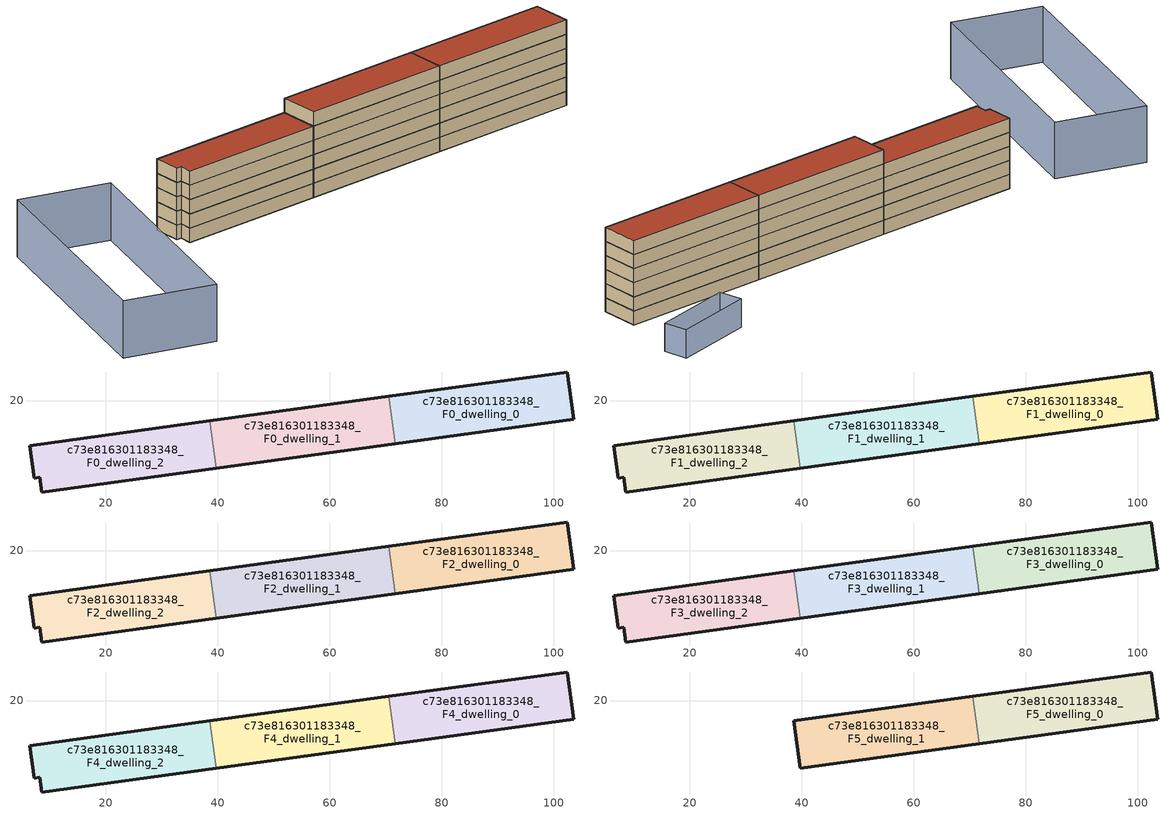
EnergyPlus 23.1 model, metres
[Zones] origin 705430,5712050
c73e816301183348_F0_dwelling_0
 floor ground (EU_floor_Construction): 103.57,16.69 102.41,25.1 70.48,20.73 71.63,12.32 z0
 wall outside (EU_wall_Construction): 70.48,20.73 102.41,25.1 103.57,16.69 71.63,12.32 z0:3
 wall to c73e816301183348_F0_dwelling_1 (EU_wall_Construction): 71.63,12.32 70.48,20.73 z0:3
c73e816301183348_F0_dwelling_1
 floor ground (EU_floor_Construction): 71.63,12.32 70.48,20.73 38.58,16.37 39.73,7.95 z0
 wall outside (EU_wall_Construction): 38.58,16.37 70.48,20.73 / 71.63,12.32 39.73,7.95 z0:3
 wall to c73e816301183348_F0_dwelling_2 (EU_wall_Construction): 39.73,7.95 38.58,16.37 z0:3
c73e816301183348_F0_dwelling_2
 floor ground (EU_floor_Construction): 39.73,7.95 38.58,16.37 6.39,11.97 7.19,6.15 8.24,6.27 8.55,3.68 z0
 wall outside (EU_wall_Construction): 39.73,7.95 8.55,3.68 8.24,6.27 7.19,6.15 6.39,11.97 38.58,16.37 z0:3
c73e816301183348_F1_dwelling_0
 floor to c73e816301183348_F0_dwelling_0 (EU_floor_Construction): 103.57,16.69 102.41,25.1 70.48,20.73 71.63,12.32 z3
 wall outside (EU_wall_Construction): 70.48,20.73 102.41,25.1 103.57,16.69 71.63,12.32 z3:6
 wall to c73e816301183348_F1_dwelling_1 (EU_wall_Construction): 71.63,12.32 70.48,20.73 z3:6
c73e816301183348_F1_dwelling_1
 floor to c73e816301183348_F0_dwelling_1 (EU_floor_Construction): 71.63,12.32 70.48,20.73 38.58,16.37 39.73,7.95 z3
 wall outside (EU_wall_Construction): 38.58,16.37 70.48,20.73 / 71.63,12.32 39.73,7.95 z3:6
 wall to c73e816301183348_F1_dwelling_2 (EU_wall_Construction): 39.73,7.95 38.58,16.37 z3:6
c73e816301183348_F1_dwelling_2
 floor to c73e816301183348_F0_dwelling_2 (EU_floor_Construction): 39.73,7.95 38.58,16.37 6.39,11.97 7.19,6.15 8.24,6.27 8.55,3.68 z3
 wall outside (EU_wall_Construction): 39.73,7.95 8.55,3.68 8.24,6.27 7.19,6.15 6.39,11.97 38.58,16.37 z3:6
c73e816301183348_F2_dwelling_0
 floor to c73e816301183348_F1_dwelling_0 (EU_floor_Construction): 103.57,16.69 102.41,25.1 70.48,20.73 71.63,12.32 z6
 wall outside (EU_wall_Construction): 70.48,20.73 102.41,25.1 103.57,16.69 71.63,12.32 z6:9
 wall to c73e816301183348_F2_dwelling_1 (EU_wall_Construction): 71.63,12.32 70.48,20.73 z6:9
c73e816301183348_F2_dwelling_1
 floor to c73e816301183348_F1_dwelling_1 (EU_floor_Construction): 71.63,12.32 70.48,20.73 38.58,16.37 39.73,7.95 z6
 wall outside (EU_wall_Construction): 38.58,16.37 70.48,20.73 / 71.63,12.32 39.73,7.95 z6:9
 wall to c73e816301183348_F2_dwelling_2 (EU_wall_Construction): 39.73,7.95 38.58,16.37 z6:9
c73e816301183348_F2_dwelling_2
 floor to c73e816301183348_F1_dwelling_2 (EU_floor_Construction): 39.73,7.95 38.58,16.37 6.39,11.97 7.19,6.15 8.24,6.27 8.55,3.68 z6
 wall outside (EU_wall_Construction): 39.73,7.95 8.55,3.68 8.24,6.27 7.19,6.15 6.39,11.97 38.58,16.37 z6:9
c73e816301183348_F3_dwelling_0
 floor to c73e816301183348_F2_dwelling_0 (EU_floor_Construction): 103.57,16.69 102.41,25.1 70.48,20.73 71.63,12.32 z9
 wall outside (EU_wall_Construction): 70.48,20.73 102.41,25.1 103.57,16.69 71.63,12.32 z9:12
 wall to c73e816301183348_F3_dwelling_1 (EU_wall_Construction): 71.63,12.32 70.48,20.73 z9:12
c73e816301183348_F3_dwelling_1
 floor to c73e816301183348_F2_dwelling_1 (EU_floor_Construction): 71.63,12.32 70.48,20.73 38.58,16.37 39.73,7.95 z9
 wall outside (EU_wall_Construction): 38.58,16.37 70.48,20.73 / 71.63,12.32 39.73,7.95 z9:12
 wall to c73e816301183348_F3_dwelling_2 (EU_wall_Construction): 39.73,7.95 38.58,16.37 z9:12
c73e816301183348_F3_dwelling_2
 floor to c73e816301183348_F2_dwelling_2 (EU_floor_Construction): 39.73,7.95 38.58,16.37 6.39,11.97 7.19,6.15 8.24,6.27 8.55,3.68 z9
 wall outside (EU_wall_Construction): 39.73,7.95 8.55,3.68 8.24,6.27 7.19,6.15 6.39,11.97 38.58,16.37 z9:12
c73e816301183348_F4_dwelling_0
 floor to c73e816301183348_F3_dwelling_0 (EU_floor_Construction): 103.57,16.69 102.41,25.1 70.48,20.73 71.63,12.32 z12
 wall outside (EU_wall_Construction): 70.48,20.73 102.41,25.1 103.57,16.69 71.63,12.32 z12:15
 wall to c73e816301183348_F4_dwelling_1 (EU_wall_Construction): 71.63,12.32 70.48,20.73 z12:15
c73e816301183348_F4_dwelling_1
 floor to c73e816301183348_F3_dwelling_1 (EU_floor_Construction): 71.63,12.32 70.48,20.73 38.58,16.37 39.73,7.95 z12
 wall outside (EU_wall_Construction): 38.58,16.37 70.48,20.73 / 71.63,12.32 39.73,7.95 z12:15
 wall to c73e816301183348_F4_dwelling_2 (EU_wall_Construction): 39.73,7.95 38.58,16.37 z12:15
c73e816301183348_F4_dwelling_2
 floor to c73e816301183348_F3_dwelling_2 (EU_floor_Construction): 39.73,7.95 38.58,16.37 6.39,11.97 7.19,6.15 8.24,6.27 8.55,3.68 z12
 wall outside (EU_wall_Construction): 39.73,7.95 8.55,3.68 8.24,6.27 7.19,6.15 6.39,11.97 38.58,16.37 z12:15
 roof outside (EU_roof_Construction): 38.58,16.37 39.73,7.95 8.55,3.68 8.24,6.27 7.19,6.15 6.39,11.97 z15
c73e816301183348_F5_dwelling_0
 floor to c73e816301183348_F4_dwelling_0 (EU_floor_Construction): 103.57,16.69 102.41,25.1 70.48,20.73 71.63,12.32 z15
 wall outside (EU_wall_Construction): 70.48,20.73 102.41,25.1 103.57,16.69 71.63,12.32 z15:18
 wall to c73e816301183348_F5_dwelling_1 (EU_wall_Construction): 71.63,12.32 70.48,20.73 z15:18
 roof outside (EU_roof_Construction): 102.41,25.1 103.57,16.69 71.63,12.32 70.48,20.73 z18
c73e816301183348_F5_dwelling_1
 floor to c73e816301183348_F4_dwelling_1 (EU_floor_Construction): 71.63,12.32 70.48,20.73 38.58,16.37 39.73,7.95 z15
 wall outside (EU_wall_Construction): 71.63,12.32 39.73,7.95 38.58,16.37 70.48,20.73 z15:18
 roof outside (EU_roof_Construction): 70.48,20.73 71.63,12.32 39.73,7.95 38.58,16.37 z18
shading: -3.4,12.98 -12.42,-37.15 / -12.42,-37.15 -31.58,-33.7 / -31.58,-33.7 -22.56,16.43 / -22.56,16.43 -3.4,12.98 z0:12; 104.21,38.6 87.39,32.43 / 87.39,32.43 85.6,37.32 / 85.6,37.32 102.42,43.49 / 102.42,43.49 104.21,38.6 z0:6
[Building]
EU S2 Campaign: North Axis=0; Terrain=City; Solar Distribution=FullExterior
[Site:Location]
London: Latitude=51.5; Longitude=-0.5; Time Zone=0; Elevation=25
[SizingPeriod:WeatherFileDays]
AnnualSizingPeriod: Begin Month=1; Begin Day of Month=1; End Month=12; End Day of Month=31; Day of Week for Start Day=Monday; Use Weather File Daylight Saving Period=No; Use Weather File Rain and Snow Indicators=No
[MATERIAL]
EU_InternalMass_Material: Roughness=MediumRough; Thickness=0.1; Conductivity=1; Density=1800; Specific Heat=900; Thermal Absorptance=0.9; Solar Absorptance=0.7; Visible Absorptance=0.7
[MATERIAL:NOMASS] Roughness=MediumRough; Thermal Absorptance=0.9; Solar Absorptance=0.7; Visible Absorptance=0.7
Name | Thermal Resistance
EU_wall_NoMass | 1.04674
EU_roof_NoMass | 4.32442
EU_floor_NoMass | 2.04616
[CONSTRUCTION]
EU_wall_Construction: EU_wall_NoMass
EU_roof_Construction: EU_roof_NoMass
EU_floor_Construction: EU_floor_NoMass
EU_InternalMass_Construction: EU_InternalMass_Material
[ZONE] Type=1; Multiplier=1; Ceiling Height=autocalculate; Floor Area=autocalculate; Part of Total Floor Area=Yes
Name | Volume
c73e816301183348_F0_dwelling_0 | 820.964
c73e816301183348_F1_dwelling_0; c73e816301183348_F2_dwelling_0; c73e816301183348_F3_dwelling_0; c73e816301183348_F4_dwelling_0; c73e816301183348_F5_dwelling_0 | 820.965
c73e816301183348_F0_dwelling_1 | 820.989
c73e816301183348_F1_dwelling_1; c73e816301183348_F2_dwelling_1; c73e816301183348_F3_dwelling_1; c73e816301183348_F4_dwelling_1; c73e816301183348_F5_dwelling_1 | 820.988
c73e816301183348_F0_dwelling_2 | 821.004
c73e816301183348_F1_dwelling_2; c73e816301183348_F2_dwelling_2; c73e816301183348_F3_dwelling_2; c73e816301183348_F4_dwelling_2 | 821.005
[INTERNALMASS] Construction=EU_InternalMass_Construction
Name | Zone or ZoneList | Surface Area
c73e816301183348_F0_dwelling_0_EU_InternalMass | c73e816301183348_F0_dwelling_0 | 273.655
c73e816301183348_F0_dwelling_1_EU_InternalMass | c73e816301183348_F0_dwelling_1 | 273.662
c73e816301183348_F0_dwelling_2_EU_InternalMass | c73e816301183348_F0_dwelling_2 | 273.668
c73e816301183348_F1_dwelling_0_EU_InternalMass | c73e816301183348_F1_dwelling_0 | 273.655
c73e816301183348_F1_dwelling_1_EU_InternalMass | c73e816301183348_F1_dwelling_1 | 273.662
c73e816301183348_F1_dwelling_2_EU_InternalMass | c73e816301183348_F1_dwelling_2 | 273.668
c73e816301183348_F2_dwelling_0_EU_InternalMass | c73e816301183348_F2_dwelling_0 | 273.655
c73e816301183348_F2_dwelling_1_EU_InternalMass | c73e816301183348_F2_dwelling_1 | 273.662
c73e816301183348_F2_dwelling_2_EU_InternalMass | c73e816301183348_F2_dwelling_2 | 273.668
c73e816301183348_F3_dwelling_0_EU_InternalMass | c73e816301183348_F3_dwelling_0 | 273.655
c73e816301183348_F3_dwelling_1_EU_InternalMass | c73e816301183348_F3_dwelling_1 | 273.662
c73e816301183348_F3_dwelling_2_EU_InternalMass | c73e816301183348_F3_dwelling_2 | 273.668
c73e816301183348_F4_dwelling_0_EU_InternalMass | c73e816301183348_F4_dwelling_0 | 273.655
c73e816301183348_F4_dwelling_1_EU_InternalMass | c73e816301183348_F4_dwelling_1 | 273.662
c73e816301183348_F4_dwelling_2_EU_InternalMass | c73e816301183348_F4_dwelling_2 | 273.668
c73e816301183348_F5_dwelling_0_EU_InternalMass | c73e816301183348_F5_dwelling_0 | 410.474
c73e816301183348_F5_dwelling_1_EU_InternalMass | c73e816301183348_F5_dwelling_1 | 410.482
[OTHEREQUIPMENT] Fuel Type=Electricity; Design Level Calculation Method=Watts/Area; Power per Zone Floor Area=1; Fraction Latent=0; Fraction Radiant=0; Fraction Lost=0; Carbon Dioxide Generation Rate=0; EndUse Subcategory=EU_Step8_InternalGains
Name | Zone or ZoneList or Space or SpaceList | Schedule
EU_Step8_InternalGain_c73e816301183348_F0_dwelling_0_f000 | c73e816301183348_F0_dwelling_0 | EU_Step8_GainSchedule_c73e816301183348_F0_dwelling_0_f000
EU_Step8_InternalGain_c73e816301183348_F0_dwelling_1_f000 | c73e816301183348_F0_dwelling_1 | EU_Step8_GainSchedule_c73e816301183348_F0_dwelling_1_f000
EU_Step8_InternalGain_c73e816301183348_F0_dwelling_2_f000 | c73e816301183348_F0_dwelling_2 | EU_Step8_GainSchedule_c73e816301183348_F0_dwelling_2_f000
EU_Step8_InternalGain_c73e816301183348_F1_dwelling_0_f000 | c73e816301183348_F1_dwelling_0 | EU_Step8_GainSchedule_c73e816301183348_F1_dwelling_0_f000
EU_Step8_InternalGain_c73e816301183348_F1_dwelling_1_f000 | c73e816301183348_F1_dwelling_1 | EU_Step8_GainSchedule_c73e816301183348_F1_dwelling_1_f000
EU_Step8_InternalGain_c73e816301183348_F1_dwelling_2_f000 | c73e816301183348_F1_dwelling_2 | EU_Step8_GainSchedule_c73e816301183348_F1_dwelling_2_f000
EU_Step8_InternalGain_c73e816301183348_F2_dwelling_0_f000 | c73e816301183348_F2_dwelling_0 | EU_Step8_GainSchedule_c73e816301183348_F2_dwelling_0_f000
EU_Step8_InternalGain_c73e816301183348_F2_dwelling_1_f000 | c73e816301183348_F2_dwelling_1 | EU_Step8_GainSchedule_c73e816301183348_F2_dwelling_1_f000
EU_Step8_InternalGain_c73e816301183348_F2_dwelling_2_f000 | c73e816301183348_F2_dwelling_2 | EU_Step8_GainSchedule_c73e816301183348_F2_dwelling_2_f000
EU_Step8_InternalGain_c73e816301183348_F3_dwelling_0_f000 | c73e816301183348_F3_dwelling_0 | EU_Step8_GainSchedule_c73e816301183348_F3_dwelling_0_f000
EU_Step8_InternalGain_c73e816301183348_F3_dwelling_1_f000 | c73e816301183348_F3_dwelling_1 | EU_Step8_GainSchedule_c73e816301183348_F3_dwelling_1_f000
EU_Step8_InternalGain_c73e816301183348_F3_dwelling_2_f000 | c73e816301183348_F3_dwelling_2 | EU_Step8_GainSchedule_c73e816301183348_F3_dwelling_2_f000
EU_Step8_InternalGain_c73e816301183348_F4_dwelling_0_f000 | c73e816301183348_F4_dwelling_0 | EU_Step8_GainSchedule_c73e816301183348_F4_dwelling_0_f000
EU_Step8_InternalGain_c73e816301183348_F4_dwelling_1_f000 | c73e816301183348_F4_dwelling_1 | EU_Step8_GainSchedule_c73e816301183348_F4_dwelling_1_f000
EU_Step8_InternalGain_c73e816301183348_F4_dwelling_2_f000 | c73e816301183348_F4_dwelling_2 | EU_Step8_GainSchedule_c73e816301183348_F4_dwelling_2_f000
EU_Step8_InternalGain_c73e816301183348_F5_dwelling_0_f000 | c73e816301183348_F5_dwelling_0 | EU_Step8_GainSchedule_c73e816301183348_F5_dwelling_0_f000
EU_Step8_InternalGain_c73e816301183348_F5_dwelling_1_f000 | c73e816301183348_F5_dwelling_1 | EU_Step8_GainSchedule_c73e816301183348_F5_dwelling_1_f000
[ZONEVENTILATION:DESIGNFLOWRATE] Schedule=EU_AlwaysOn; Design Flow Rate Calculation Method=AirChanges/Hour; Air Changes per Hour=0.488719; Ventilation Type=Natural; Fan Pressure Rise=0; Fan Total Efficiency=1; Constant Term Coefficient=1; Temperature Term Coefficient=0; Velocity Term Coefficient=0; Velocity Squared Term Coefficient=0; Minimum Indoor Temperature=-100; Maximum Indoor Temperature=100; Delta Temperature=-100; Minimum Outdoor Temperature=-100; Maximum Outdoor Temperature=100; Maximum Wind Speed=40
Name | Zone or ZoneList or Space or SpaceList
EU_ConstantAir_c73e816301183348_F0_dwelling_0 | c73e816301183348_F0_dwelling_0
EU_ConstantAir_c73e816301183348_F0_dwelling_1 | c73e816301183348_F0_dwelling_1
EU_ConstantAir_c73e816301183348_F0_dwelling_2 | c73e816301183348_F0_dwelling_2
EU_ConstantAir_c73e816301183348_F1_dwelling_0 | c73e816301183348_F1_dwelling_0
EU_ConstantAir_c73e816301183348_F1_dwelling_1 | c73e816301183348_F1_dwelling_1
EU_ConstantAir_c73e816301183348_F1_dwelling_2 | c73e816301183348_F1_dwelling_2
EU_ConstantAir_c73e816301183348_F2_dwelling_0 | c73e816301183348_F2_dwelling_0
EU_ConstantAir_c73e816301183348_F2_dwelling_1 | c73e816301183348_F2_dwelling_1
EU_ConstantAir_c73e816301183348_F2_dwelling_2 | c73e816301183348_F2_dwelling_2
EU_ConstantAir_c73e816301183348_F3_dwelling_0 | c73e816301183348_F3_dwelling_0
EU_ConstantAir_c73e816301183348_F3_dwelling_1 | c73e816301183348_F3_dwelling_1
EU_ConstantAir_c73e816301183348_F3_dwelling_2 | c73e816301183348_F3_dwelling_2
EU_ConstantAir_c73e816301183348_F4_dwelling_0 | c73e816301183348_F4_dwelling_0
EU_ConstantAir_c73e816301183348_F4_dwelling_1 | c73e816301183348_F4_dwelling_1
EU_ConstantAir_c73e816301183348_F4_dwelling_2 | c73e816301183348_F4_dwelling_2
EU_ConstantAir_c73e816301183348_F5_dwelling_0 | c73e816301183348_F5_dwelling_0
EU_ConstantAir_c73e816301183348_F5_dwelling_1 | c73e816301183348_F5_dwelling_1
[HVACTEMPLATE:THERMOSTAT] Constant Heating Setpoint=20; Constant Cooling Setpoint=50
EU_HeatOnly_c73e816301183348_F0_dwelling_0; EU_HeatOnly_c73e816301183348_F0_dwelling_1; EU_HeatOnly_c73e816301183348_F0_dwelling_2; EU_HeatOnly_c73e816301183348_F1_dwelling_0; EU_HeatOnly_c73e816301183348_F1_dwelling_1; EU_HeatOnly_c73e816301183348_F1_dwelling_2; EU_HeatOnly_c73e816301183348_F2_dwelling_0; EU_HeatOnly_c73e816301183348_F2_dwelling_1; EU_HeatOnly_c73e816301183348_F2_dwelling_2; EU_HeatOnly_c73e816301183348_F3_dwelling_0; EU_HeatOnly_c73e816301183348_F3_dwelling_1; EU_HeatOnly_c73e816301183348_F3_dwelling_2; EU_HeatOnly_c73e816301183348_F4_dwelling_0; EU_HeatOnly_c73e816301183348_F4_dwelling_1; EU_HeatOnly_c73e816301183348_F4_dwelling_2; EU_HeatOnly_c73e816301183348_F5_dwelling_0; EU_HeatOnly_c73e816301183348_F5_dwelling_1
[HVACTEMPLATE:ZONE:IDEALLOADSAIRSYSTEM] System Availability Schedule=EU_AlwaysOn; Maximum Heating Supply Air Temperature=50; Minimum Cooling Supply Air Temperature=13; Maximum Heating Supply Air Humidity Ratio=0.0156; Minimum Cooling Supply Air Humidity Ratio=0.0077; Heating Limit=NoLimit; Cooling Limit=NoLimit; Heating Availability Schedule=EU_AlwaysOn; Cooling Availability Schedule=EU_CoolingOff; Dehumidification Control Type=ConstantSensibleHeatRatio; Cooling Sensible Heat Ratio=0.7; Dehumidification Setpoint=60; Humidification Control Type=None; Humidification Setpoint=30; Outdoor Air Method=None; Outdoor Air Flow Rate per Person=0.00944; Outdoor Air Flow Rate per Zone Floor Area=0; Outdoor Air Flow Rate per Zone=0; Demand Controlled Ventilation Type=None; Outdoor Air Economizer Type=NoEconomizer; Heat Recovery Type=None; Sensible Heat Recovery Effectiveness=0.7; Latent Heat Recovery Effectiveness=0.65
Name | Template Thermostat
c73e816301183348_F0_dwelling_0 | EU_HeatOnly_c73e816301183348_F0_dwelling_0
c73e816301183348_F0_dwelling_1 | EU_HeatOnly_c73e816301183348_F0_dwelling_1
c73e816301183348_F0_dwelling_2 | EU_HeatOnly_c73e816301183348_F0_dwelling_2
c73e816301183348_F1_dwelling_0 | EU_HeatOnly_c73e816301183348_F1_dwelling_0
c73e816301183348_F1_dwelling_1 | EU_HeatOnly_c73e816301183348_F1_dwelling_1
c73e816301183348_F1_dwelling_2 | EU_HeatOnly_c73e816301183348_F1_dwelling_2
c73e816301183348_F2_dwelling_0 | EU_HeatOnly_c73e816301183348_F2_dwelling_0
c73e816301183348_F2_dwelling_1 | EU_HeatOnly_c73e816301183348_F2_dwelling_1
c73e816301183348_F2_dwelling_2 | EU_HeatOnly_c73e816301183348_F2_dwelling_2
c73e816301183348_F3_dwelling_0 | EU_HeatOnly_c73e816301183348_F3_dwelling_0
c73e816301183348_F3_dwelling_1 | EU_HeatOnly_c73e816301183348_F3_dwelling_1
c73e816301183348_F3_dwelling_2 | EU_HeatOnly_c73e816301183348_F3_dwelling_2
c73e816301183348_F4_dwelling_0 | EU_HeatOnly_c73e816301183348_F4_dwelling_0
c73e816301183348_F4_dwelling_1 | EU_HeatOnly_c73e816301183348_F4_dwelling_1
c73e816301183348_F4_dwelling_2 | EU_HeatOnly_c73e816301183348_F4_dwelling_2
c73e816301183348_F5_dwelling_0 | EU_HeatOnly_c73e816301183348_F5_dwelling_0
c73e816301183348_F5_dwelling_1 | EU_HeatOnly_c73e816301183348_F5_dwelling_1
[SIZING:ZONE] Zone Cooling Design Supply Air Temperature Input Method=SupplyAirTemperature; Zone Cooling Design Supply Air Temperature=13; Zone Heating Design Supply Air Temperature Input Method=SupplyAirTemperature; Zone Heating Design Supply Air Temperature=50; Zone Cooling Design Supply Air Humidity Ratio=0.008; Zone Heating Design Supply Air Humidity Ratio=0.008; Cooling Design Air Flow Method=DesignDay; Cooling Design Air Flow Rate=0; Cooling Minimum Air Flow per Zone Floor Area=0.000762; Cooling Minimum Air Flow=0; Cooling Minimum Air Flow Fraction=0.2; Heating Design Air Flow Method=DesignDay; Heating Design Air Flow Rate=0; Heating Maximum Air Flow per Zone Floor Area=0.002032; Heating Maximum Air Flow=0.141576; Heating Maximum Air Flow Fraction=0.3; Account for Dedicated Outdoor Air System=No; Dedicated Outdoor Air System Control Strategy=NeutralSupplyAir; Dedicated Outdoor Air Low Setpoint Temperature for Design=autosize; Dedicated Outdoor Air High Setpoint Temperature for Design=autosize; Zone Load Sizing Method=Sensible Load Only No Latent Load; Zone Latent Cooling Design Supply Air Humidity Ratio Input Method=HumidityRatioDifference; Zone Cooling Design Supply Air Humidity Ratio Difference=0.005; Zone Latent Heating Design Supply Air Humidity Ratio Input Method=HumidityRatioDifference; Zone Humidification Design Supply Air Humidity Ratio Difference=0.005
c73e816301183348_F0_dwelling_0; c73e816301183348_F0_dwelling_1; c73e816301183348_F0_dwelling_2; c73e816301183348_F1_dwelling_0; c73e816301183348_F1_dwelling_1; c73e816301183348_F1_dwelling_2; c73e816301183348_F2_dwelling_0; c73e816301183348_F2_dwelling_1; c73e816301183348_F2_dwelling_2; c73e816301183348_F3_dwelling_0; c73e816301183348_F3_dwelling_1; c73e816301183348_F3_dwelling_2; c73e816301183348_F4_dwelling_0; c73e816301183348_F4_dwelling_1; c73e816301183348_F4_dwelling_2; c73e816301183348_F5_dwelling_0; c73e816301183348_F5_dwelling_1
[SCHEDULE:CONSTANT]
Name | Hourly Value
EU_AlwaysOn | 1
EU_CoolingOff | 0
[SCHEDULE:FILE] Column Number=1; Rows to Skip at Top=0; Number of Hours of Data=8760; Column Separator=Comma; Interpolate to Timestep=No; Minutes per Item=60; Adjust Schedule for Daylight Savings=Yes
Name | File
EU_Step8_GainSchedule_c73e816301183348_F0_dwelling_0_f000 | ../../schedules/c73e816301183348/c73e816301183348_F0_dwelling_0_f000_gain.csv
EU_Step8_GainSchedule_c73e816301183348_F0_dwelling_1_f000 | ../../schedules/c73e816301183348/c73e816301183348_F0_dwelling_1_f000_gain.csv
EU_Step8_GainSchedule_c73e816301183348_F0_dwelling_2_f000 | ../../schedules/c73e816301183348/c73e816301183348_F0_dwelling_2_f000_gain.csv
EU_Step8_GainSchedule_c73e816301183348_F1_dwelling_0_f000 | ../../schedules/c73e816301183348/c73e816301183348_F1_dwelling_0_f000_gain.csv
EU_Step8_GainSchedule_c73e816301183348_F1_dwelling_1_f000 | ../../schedules/c73e816301183348/c73e816301183348_F1_dwelling_1_f000_gain.csv
EU_Step8_GainSchedule_c73e816301183348_F1_dwelling_2_f000 | ../../schedules/c73e816301183348/c73e816301183348_F1_dwelling_2_f000_gain.csv
EU_Step8_GainSchedule_c73e816301183348_F2_dwelling_0_f000 | ../../schedules/c73e816301183348/c73e816301183348_F2_dwelling_0_f000_gain.csv
EU_Step8_GainSchedule_c73e816301183348_F2_dwelling_1_f000 | ../../schedules/c73e816301183348/c73e816301183348_F2_dwelling_1_f000_gain.csv
EU_Step8_GainSchedule_c73e816301183348_F2_dwelling_2_f000 | ../../schedules/c73e816301183348/c73e816301183348_F2_dwelling_2_f000_gain.csv
EU_Step8_GainSchedule_c73e816301183348_F3_dwelling_0_f000 | ../../schedules/c73e816301183348/c73e816301183348_F3_dwelling_0_f000_gain.csv
EU_Step8_GainSchedule_c73e816301183348_F3_dwelling_1_f000 | ../../schedules/c73e816301183348/c73e816301183348_F3_dwelling_1_f000_gain.csv
EU_Step8_GainSchedule_c73e816301183348_F3_dwelling_2_f000 | ../../schedules/c73e816301183348/c73e816301183348_F3_dwelling_2_f000_gain.csv
EU_Step8_GainSchedule_c73e816301183348_F4_dwelling_0_f000 | ../../schedules/c73e816301183348/c73e816301183348_F4_dwelling_0_f000_gain.csv
EU_Step8_GainSchedule_c73e816301183348_F4_dwelling_1_f000 | ../../schedules/c73e816301183348/c73e816301183348_F4_dwelling_1_f000_gain.csv
EU_Step8_GainSchedule_c73e816301183348_F4_dwelling_2_f000 | ../../schedules/c73e816301183348/c73e816301183348_F4_dwelling_2_f000_gain.csv
EU_Step8_GainSchedule_c73e816301183348_F5_dwelling_0_f000 | ../../schedules/c73e816301183348/c73e816301183348_F5_dwelling_0_f000_gain.csv
EU_Step8_GainSchedule_c73e816301183348_F5_dwelling_1_f000 | ../../schedules/c73e816301183348/c73e816301183348_F5_dwelling_1_f000_gain.csv
